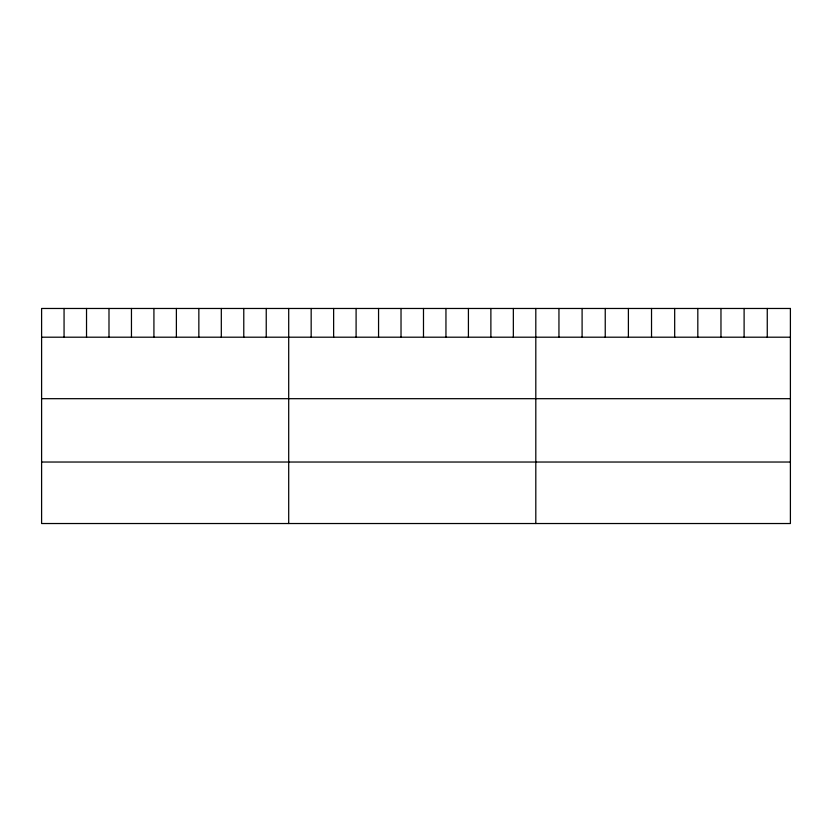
<?xml version="1.0" encoding="UTF-8"?>
<svg xmlns="http://www.w3.org/2000/svg" width="832" height="832" viewBox="0 0 832 832"><rect width="100%" height="100%" fill="white"/><g stroke="black" fill="none" stroke-linecap="round" stroke-linejoin="round"><path stroke-width="1.25" d="M41.6 337.199L790.4 337.199M41.6 398.684L790.4 398.684M41.6 462.03L790.4 462.03M767.26 308.474L767.26 337.199M744.11 308.474L744.11 337.199M720.97 308.474L720.97 337.199M697.819 308.474L697.819 337.199M674.679 308.474L674.679 337.199M651.529 308.474L651.529 337.199M628.389 308.474L628.389 337.199M605.238 308.474L605.238 337.199M582.098 308.474L582.098 337.199M558.948 308.474L558.948 337.199M535.808 308.474L535.808 523.526M513.344 308.474L513.344 337.199M490.88 308.474L490.88 337.199M468.416 308.474L468.416 337.199M445.952 308.474L445.952 337.199M423.488 308.474L423.488 337.199M401.024 308.474L401.024 337.199M378.56 308.474L378.56 337.199M356.096 308.474L356.096 337.199M333.632 308.474L333.632 337.199M311.168 308.474L311.168 337.199M288.704 308.474L288.704 523.526M266.24 308.474L266.24 337.199M243.776 308.474L243.776 337.199M221.312 308.474L221.312 337.199M198.848 308.474L198.848 337.199M176.384 308.474L176.384 337.199M153.92 308.474L153.92 337.199M131.456 308.474L131.456 337.199M108.992 308.474L108.992 337.199M86.528 308.474L86.528 337.199M64.064 308.474L64.064 337.199M790.4 308.474L41.6 308.474L41.6 523.526L790.4 523.526L790.4 308.474"/></g></svg>
